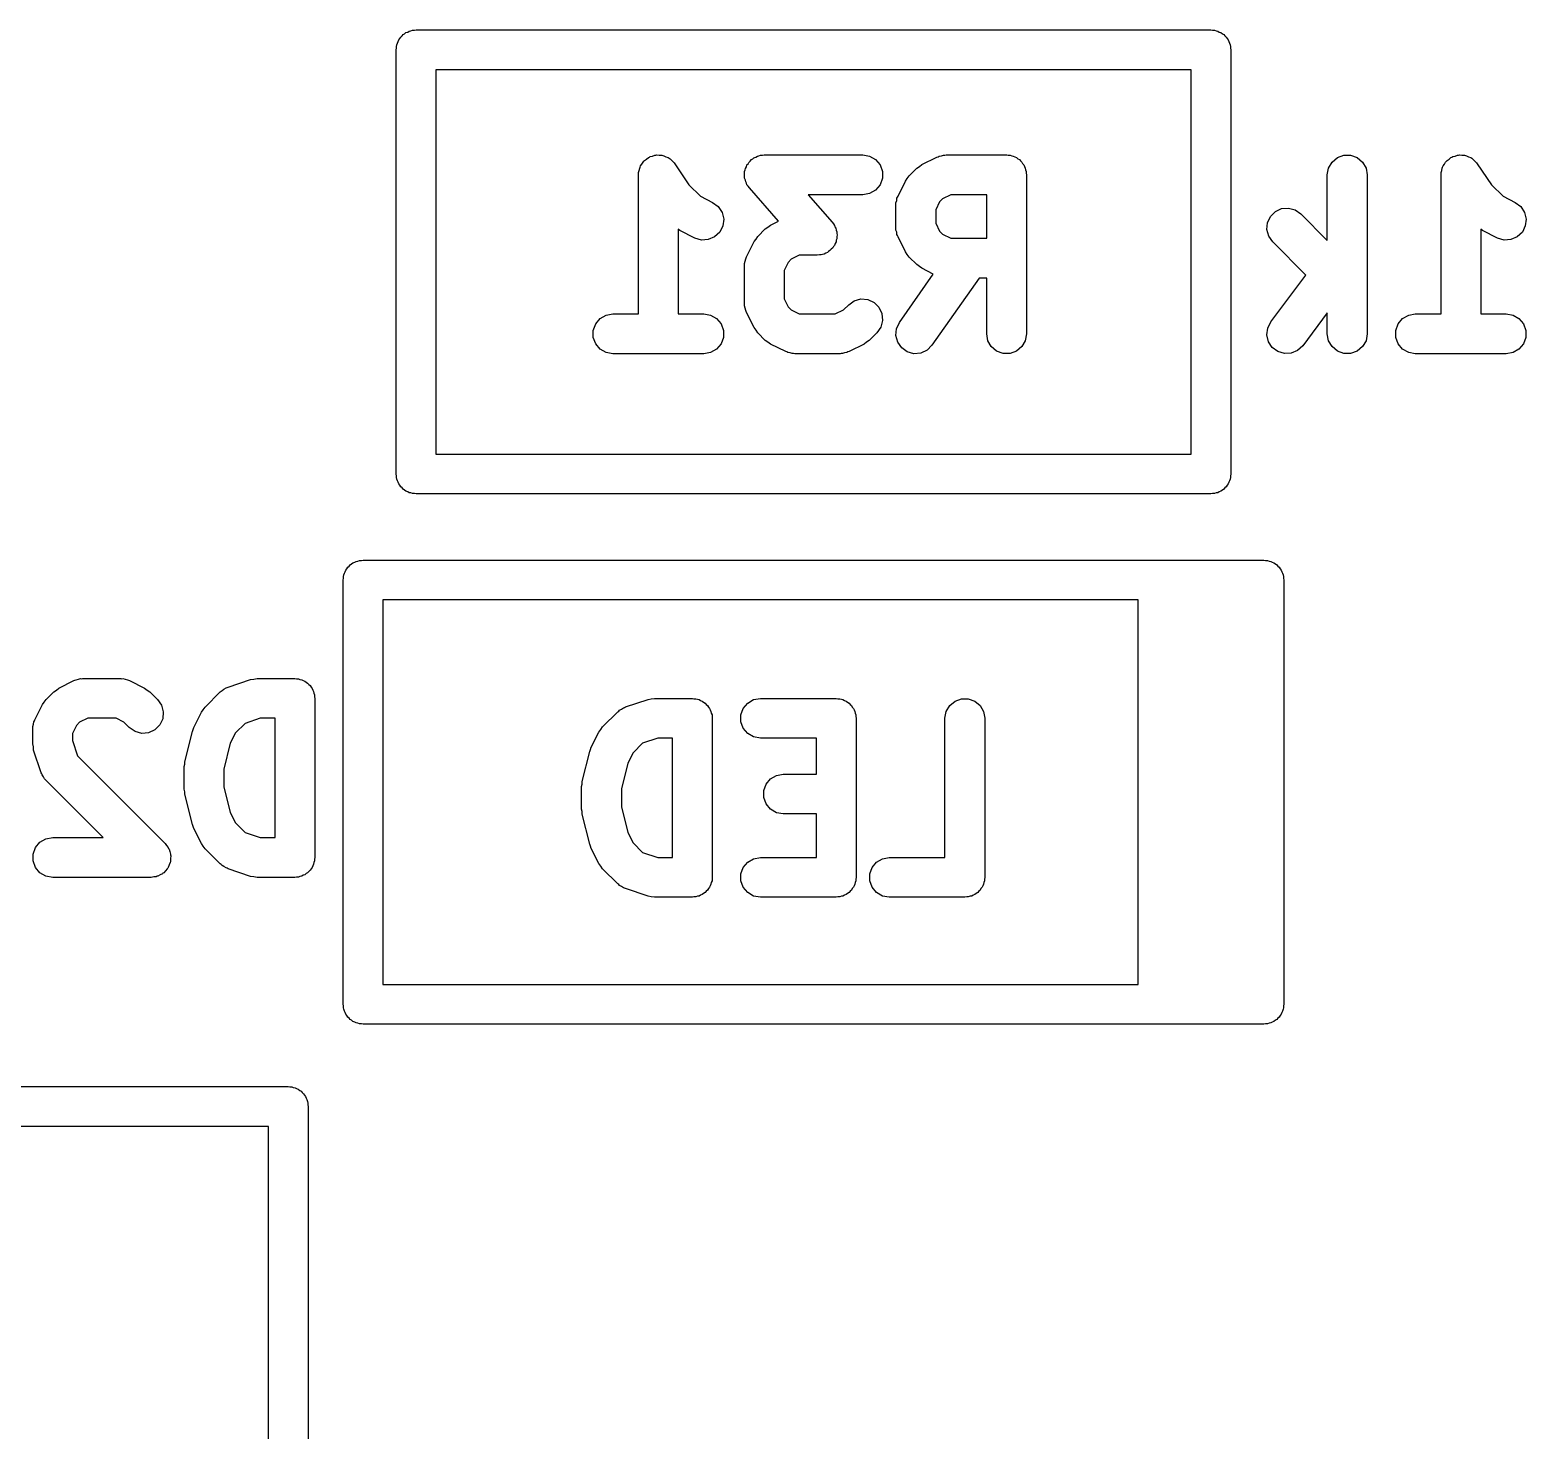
# Model space of a CAD drawing. Extents: x 100 to 214, y -112 to -50.
# Drawn here: x 109.84 to 115.49, y -76.21 to -70.92 of the extents above; entities that cross this region are included whole.
import ezdxf

# ---------------------------------------------------------------- set-up
doc = ezdxf.new("R2010")
doc.units = 0
doc.header["$MEASUREMENT"] = 0
doc.layers.add('BLACK', color=7, linetype='CONTINUOUS')

msp = doc.modelspace()

# ---------------------------------------------------------------- linework, layer by layer
at = {"layer": 'Black'}
for p, q in [((111.23, -70.9743), (111.233, -70.9687)), ((111.233, -70.9687), (111.235, -70.9625)), ((111.235, -70.9625), (111.239, -70.9575)), ((111.239, -70.9575), (111.243, -70.9518)), ((111.243, -70.9518), (111.248, -70.9476)), ((111.248, -70.9476), (111.252, -70.9425)), ((111.252, -70.9425), (111.257, -70.9393)), ((111.257, -70.9393), (111.262, -70.935)), ((111.262, -70.935), (111.269, -70.9328)), ((111.269, -70.9328), (111.274, -70.9295)), ((111.274, -70.9295), (111.281, -70.9284)), ((111.281, -70.9284), (111.287, -70.9261)), ((111.287, -70.9261), (111.294, -70.9261)), ((111.294, -70.9261), (111.3, -70.925)), ((111.3, -70.925), (114.3, -70.925)), ((114.3, -70.925), (114.306, -70.9261)), ((114.306, -70.9261), (114.313, -70.9261)), ((114.313, -70.9261), (114.319, -70.9284)), ((114.319, -70.9284), (114.326, -70.9295)), ((114.326, -70.9295), (114.331, -70.9328)), ((114.331, -70.9328), (114.337, -70.935)), ((114.337, -70.935), (114.343, -70.9393)), ((114.343, -70.9393), (114.348, -70.9425)), ((114.348, -70.9425), (114.352, -70.9476)), ((114.352, -70.9476), (114.357, -70.9518)), ((114.357, -70.9518), (114.361, -70.9575)), ((114.361, -70.9575), (114.365, -70.9625)), ((114.365, -70.9625), (114.367, -70.9687)), ((114.367, -70.9687), (114.37, -70.9743)), ((111.225, -71), (111.226, -70.9935)), ((111.225, -72.6), (111.225, -71)), ((111.226, -70.987), (111.228, -70.9808)), ((111.226, -70.9935), (111.226, -70.987)), ((111.228, -70.9808), (111.23, -70.9743)), ((114.37, -70.9743), (114.372, -70.9808)), ((114.372, -70.9808), (114.374, -70.987)), ((114.374, -70.987), (114.374, -70.9935)), ((114.374, -70.9935), (114.375, -71)), ((114.375, -71), (114.375, -72.6)), ((111.375, -71.075), (111.375, -72.525)), ((114.225, -71.075), (111.375, -71.075)), ((114.225, -72.525), (114.225, -71.075)), ((112.157, -71.4232), (112.16, -71.4205)), ((112.16, -71.4205), (112.162, -71.4172)), ((112.162, -71.4172), (112.17, -71.4122)), ((112.17, -71.4122), (112.177, -71.4065)), ((112.177, -71.4065), (112.181, -71.4051)), ((112.181, -71.4051), (112.184, -71.4027)), ((112.184, -71.4027), (112.193, -71.4006)), ((112.193, -71.4006), (112.201, -71.3976)), ((112.201, -71.3976), (112.205, -71.3976)), ((112.205, -71.3976), (112.209, -71.3966)), ((112.209, -71.3966), (112.218, -71.3976)), ((112.218, -71.3976), (112.227, -71.3976)), ((112.227, -71.3976), (112.231, -71.399)), ((112.231, -71.399), (112.235, -71.3994)), ((112.235, -71.3994), (112.243, -71.4034)), ((112.243, -71.4034), (112.252, -71.4065)), ((112.252, -71.4065), (112.255, -71.4091)), ((112.255, -71.4091), (112.259, -71.411)), ((112.259, -71.411), (112.265, -71.4175)), ((112.265, -71.4175), (112.272, -71.4232)), ((112.556, -71.4244), (112.561, -71.4196)), ((112.561, -71.4196), (112.566, -71.414)), ((112.566, -71.414), (112.571, -71.4111)), ((112.571, -71.4111), (112.575, -71.4073)), ((112.575, -71.4073), (112.582, -71.4046)), ((112.582, -71.4046), (112.589, -71.401)), ((112.589, -71.401), (112.594, -71.3999)), ((112.594, -71.3999), (112.6, -71.3979)), ((112.6, -71.3979), (112.607, -71.3977)), ((112.607, -71.3977), (112.614, -71.3964)), ((112.614, -71.3964), (112.986, -71.3964)), ((112.986, -71.3964), (113.011, -71.401)), ((113.011, -71.401), (113.034, -71.414)), ((113.034, -71.414), (113.051, -71.4339)), ((113.209, -71.4329), (113.266, -71.4043)), ((113.266, -71.4043), (113.271, -71.4031)), ((113.271, -71.4031), (113.274, -71.401)), ((113.274, -71.401), (113.283, -71.3994)), ((113.283, -71.3994), (113.291, -71.3969)), ((113.291, -71.3969), (113.296, -71.3972)), ((113.296, -71.3972), (113.3, -71.3964)), ((113.3, -71.3964), (113.529, -71.3964)), ((113.529, -71.3964), (113.535, -71.3976)), ((113.535, -71.3976), (113.542, -71.3976)), ((113.542, -71.3976), (113.548, -71.3998)), ((113.548, -71.3998), (113.554, -71.401)), ((113.554, -71.401), (113.56, -71.4042)), ((113.56, -71.4042), (113.566, -71.4065)), ((113.566, -71.4065), (113.571, -71.4107)), ((113.571, -71.4107), (113.577, -71.414)), ((113.577, -71.414), (113.581, -71.419)), ((113.581, -71.419), (113.586, -71.4232)), ((114.757, -71.4232), (114.777, -71.4065)), ((114.777, -71.4065), (114.801, -71.3976)), ((114.801, -71.3976), (114.827, -71.3976)), ((114.827, -71.3976), (114.852, -71.4065)), ((114.852, -71.4065), (114.872, -71.4232)), ((115.185, -71.4232), (115.189, -71.4205)), ((115.189, -71.4205), (115.191, -71.4172)), ((115.191, -71.4172), (115.199, -71.4122)), ((115.199, -71.4122), (115.205, -71.4065)), ((115.205, -71.4065), (115.209, -71.4051)), ((115.209, -71.4051), (115.213, -71.4027)), ((115.213, -71.4027), (115.221, -71.4006)), ((115.221, -71.4006), (115.23, -71.3976)), ((115.23, -71.3976), (115.234, -71.3976)), ((115.234, -71.3976), (115.238, -71.3966)), ((115.238, -71.3966), (115.247, -71.3976)), ((115.247, -71.3976), (115.256, -71.3976)), ((115.256, -71.3976), (115.26, -71.399)), ((115.26, -71.399), (115.264, -71.3994)), ((115.264, -71.3994), (115.272, -71.4034)), ((115.272, -71.4034), (115.28, -71.4065)), ((115.28, -71.4065), (115.284, -71.4091)), ((115.284, -71.4091), (115.287, -71.411)), ((115.287, -71.411), (115.293, -71.4175)), ((115.293, -71.4175), (115.3, -71.4232)), ((112.139, -71.4714), (112.14, -71.4673)), ((112.139, -71.9964), (112.139, -71.4714)), ((112.14, -71.4632), (112.142, -71.4546)), ((112.14, -71.4673), (112.14, -71.4632)), ((112.142, -71.4546), (112.144, -71.4458)), ((112.144, -71.4458), (112.146, -71.4422)), ((112.146, -71.4422), (112.147, -71.4382)), ((112.147, -71.4382), (112.152, -71.431)), ((112.152, -71.431), (112.157, -71.4232)), ((112.272, -71.4232), (112.274, -71.4268)), ((112.274, -71.4268), (112.277, -71.4298)), ((112.277, -71.4298), (112.33, -71.5094)), ((112.539, -71.473), (112.54, -71.4657)), ((112.54, -71.4787), (112.539, -71.473)), ((112.54, -71.4584), (112.542, -71.453)), ((112.54, -71.4657), (112.54, -71.4584)), ((112.542, -71.453), (112.543, -71.4472)), ((112.543, -71.4472), (112.547, -71.4408)), ((112.547, -71.4408), (112.549, -71.4339)), ((112.549, -71.4339), (112.553, -71.4295)), ((112.553, -71.4295), (112.556, -71.4244)), ((113.051, -71.4339), (113.06, -71.4584)), ((113.06, -71.4584), (113.06, -71.4845)), ((113.154, -71.4854), (113.161, -71.4755)), ((113.161, -71.4755), (113.19, -71.447)), ((113.19, -71.447), (113.2, -71.4401)), ((113.2, -71.4401), (113.209, -71.4329)), ((113.586, -71.4232), (113.589, -71.4289)), ((113.589, -71.4289), (113.594, -71.4339)), ((113.594, -71.4339), (113.596, -71.4401)), ((113.596, -71.4401), (113.599, -71.4458)), ((113.599, -71.4458), (113.6, -71.4522)), ((113.6, -71.4522), (113.602, -71.4584)), ((113.602, -71.4584), (113.602, -71.465)), ((113.602, -71.465), (113.604, -71.4714)), ((113.604, -71.4714), (113.604, -72.0714)), ((114.739, -71.4714), (114.744, -71.4458)), ((114.739, -71.7189), (114.739, -71.4714)), ((114.744, -71.4458), (114.757, -71.4232)), ((114.872, -71.4232), (114.885, -71.4458)), ((114.885, -71.4458), (114.889, -71.4714)), ((114.889, -71.4714), (114.889, -72.0714)), ((115.168, -71.4632), (115.171, -71.4546)), ((115.169, -71.4673), (115.168, -71.4632)), ((115.168, -71.4714), (115.169, -71.4673)), ((115.168, -71.9964), (115.168, -71.4714)), ((115.171, -71.4546), (115.172, -71.4458)), ((115.172, -71.4458), (115.174, -71.4422)), ((115.174, -71.4422), (115.176, -71.4382)), ((115.176, -71.4382), (115.181, -71.431)), ((115.181, -71.431), (115.185, -71.4232)), ((115.3, -71.4232), (115.302, -71.4268)), ((115.302, -71.4268), (115.305, -71.4298)), ((115.305, -71.4298), (115.358, -71.5094)), ((112.33, -71.5094), (112.373, -71.5526)), ((112.54, -71.4845), (112.54, -71.4787)), ((112.543, -71.4913), (112.54, -71.4845)), ((112.544, -71.4985), (112.543, -71.4913)), ((112.547, -71.5035), (112.544, -71.4985)), ((112.549, -71.5089), (112.547, -71.5035)), ((112.554, -71.5145), (112.549, -71.5089)), ((112.558, -71.5208), (112.554, -71.5145)), ((112.668, -71.6465), (112.558, -71.5208)), ((113.034, -71.5289), (113.011, -71.5419)), ((113.051, -71.5089), (113.034, -71.5289)), ((113.06, -71.4845), (113.051, -71.5089)), ((113.119, -71.5522), (113.147, -71.495)), ((113.147, -71.495), (113.154, -71.4854)), ((115.358, -71.5094), (115.402, -71.5526)), ((112.373, -71.5526), (112.419, -71.5758)), ((112.419, -71.5758), (112.44, -71.5913)), ((112.986, -71.5464), (112.78, -71.5464)), ((112.78, -71.5464), (112.871, -71.6506)), ((113.011, -71.5419), (112.986, -71.5464)), ((113.111, -71.5771), (113.114, -71.5687)), ((113.111, -71.5815), (113.111, -71.5771)), ((113.111, -71.5857), (113.111, -71.5815)), ((113.111, -71.6714), (113.111, -71.5857)), ((113.114, -71.5687), (113.115, -71.5601)), ((113.115, -71.5601), (113.117, -71.5563)), ((113.117, -71.5563), (113.119, -71.5522)), ((113.276, -71.573), (113.261, -71.6034)), ((113.287, -71.5616), (113.276, -71.573)), ((113.318, -71.5464), (113.287, -71.5616)), ((113.454, -71.5464), (113.318, -71.5464)), ((113.454, -71.7107), (113.454, -71.5464)), ((115.402, -71.5526), (115.448, -71.5758)), ((115.448, -71.5758), (115.469, -71.5913)), ((112.44, -71.5913), (112.455, -71.613)), ((112.455, -71.613), (112.461, -71.6384)), ((112.461, -71.6384), (112.458, -71.6642)), ((112.638, -71.6615), (112.668, -71.6465)), ((113.261, -71.6034), (113.261, -71.6537)), ((114.513, -71.652), (114.524, -71.6284)), ((114.524, -71.6284), (114.543, -71.61)), ((114.543, -71.61), (114.566, -71.599)), ((114.566, -71.599), (114.592, -71.5967)), ((114.592, -71.5967), (114.617, -71.6035)), ((114.617, -71.6035), (114.639, -71.6184)), ((114.639, -71.6184), (114.739, -71.7189)), ((115.469, -71.5913), (115.483, -71.613)), ((115.483, -71.613), (115.489, -71.6384)), ((115.489, -71.6384), (115.486, -71.6642)), ((112.295, -71.6814), (112.289, -71.6771)), ((112.289, -71.6771), (112.289, -71.9964)), ((112.352, -71.7099), (112.295, -71.6814)), ((112.446, -71.6875), (112.427, -71.7054)), ((112.458, -71.6642), (112.446, -71.6875)), ((112.583, -71.714), (112.59, -71.7041)), ((112.59, -71.7041), (112.618, -71.6755)), ((112.618, -71.6755), (112.628, -71.6687)), ((112.628, -71.6687), (112.638, -71.6615)), ((112.871, -71.6506), (112.875, -71.6569)), ((112.875, -71.6569), (112.879, -71.6625)), ((112.879, -71.6625), (112.881, -71.6679)), ((112.881, -71.6679), (112.884, -71.6729)), ((112.884, -71.6729), (112.886, -71.6801)), ((112.886, -71.6801), (112.888, -71.687)), ((112.888, -71.687), (112.888, -71.6928)), ((112.888, -71.6928), (112.889, -71.6984)), ((112.889, -71.6984), (112.888, -71.7057)), ((113.111, -71.6757), (113.111, -71.6714)), ((113.111, -71.68), (113.111, -71.6757)), ((113.114, -71.6884), (113.111, -71.68)), ((113.115, -71.6971), (113.114, -71.6884)), ((113.117, -71.7008), (113.115, -71.6971)), ((113.119, -71.705), (113.117, -71.7008)), ((113.261, -71.6537), (113.276, -71.6841)), ((113.276, -71.6841), (113.287, -71.6955)), ((113.287, -71.6955), (113.318, -71.7107)), ((114.511, -71.678), (114.513, -71.652)), ((114.518, -71.7031), (114.511, -71.678)), ((114.533, -71.7245), (114.518, -71.7031)), ((115.324, -71.6814), (115.318, -71.6771)), ((115.318, -71.6771), (115.318, -71.9964)), ((115.381, -71.7099), (115.324, -71.6814)), ((115.475, -71.6875), (115.456, -71.7054)), ((115.486, -71.6642), (115.475, -71.6875)), ((112.377, -71.7174), (112.352, -71.7099)), ((112.403, -71.7158), (112.377, -71.7174)), ((112.427, -71.7054), (112.403, -71.7158)), ((112.547, -71.7807), (112.576, -71.7236)), ((112.576, -71.7236), (112.583, -71.714)), ((112.857, -71.7603), (112.853, -71.7642)), ((112.862, -71.7575), (112.857, -71.7603)), ((112.867, -71.7518), (112.862, -71.7575)), ((112.873, -71.747), (112.867, -71.7518)), ((112.876, -71.7419), (112.873, -71.747)), ((112.879, -71.7375), (112.876, -71.7419)), ((112.882, -71.7306), (112.879, -71.7375)), ((112.885, -71.7242), (112.882, -71.7306)), ((112.886, -71.7185), (112.885, -71.7242)), ((112.888, -71.713), (112.886, -71.7185)), ((112.888, -71.7057), (112.888, -71.713)), ((113.147, -71.7621), (113.119, -71.705)), ((113.318, -71.7107), (113.454, -71.7107)), ((114.658, -71.8499), (114.533, -71.7245)), ((115.406, -71.7174), (115.381, -71.7099)), ((115.432, -71.7158), (115.406, -71.7174)), ((115.456, -71.7054), (115.432, -71.7158)), ((112.539, -71.8143), (112.54, -71.81)), ((112.539, -71.9571), (112.539, -71.8143)), ((112.54, -71.8057), (112.542, -71.7973)), ((112.54, -71.81), (112.54, -71.8057)), ((112.542, -71.7973), (112.544, -71.7886)), ((112.544, -71.7886), (112.546, -71.7849)), ((112.546, -71.7849), (112.547, -71.7807)), ((112.704, -71.8016), (112.689, -71.832)), ((112.716, -71.7902), (112.704, -71.8016)), ((112.746, -71.775), (112.716, -71.7902)), ((112.814, -71.775), (112.746, -71.775)), ((112.822, -71.7737), (112.814, -71.775)), ((112.829, -71.7736), (112.822, -71.7737)), ((112.834, -71.7715), (112.829, -71.7736)), ((112.84, -71.7705), (112.834, -71.7715)), ((112.846, -71.7668), (112.84, -71.7705)), ((112.853, -71.7642), (112.846, -71.7668)), ((113.154, -71.7718), (113.147, -71.7621)), ((113.161, -71.7816), (113.154, -71.7718)), ((113.19, -71.8102), (113.161, -71.7816)), ((113.2, -71.8171), (113.19, -71.8102)), ((113.209, -71.8242), (113.2, -71.8171)), ((112.689, -71.832), (112.689, -71.9394)), ((113.124, -72.0284), (113.252, -71.8457)), ((113.252, -71.8457), (113.209, -71.8242)), ((113.425, -71.8607), (113.247, -72.1144)), ((113.454, -71.8607), (113.425, -71.8607)), ((113.454, -72.0714), (113.454, -71.8607)), ((114.526, -72.0264), (114.658, -71.8499)), ((112.54, -71.9614), (112.539, -71.9571)), ((112.54, -71.9657), (112.54, -71.9614)), ((112.542, -71.9741), (112.54, -71.9657)), ((112.544, -71.9828), (112.542, -71.9741)), ((112.546, -71.9865), (112.544, -71.9828)), ((112.547, -71.9907), (112.546, -71.9865)), ((112.689, -71.9394), (112.704, -71.9699)), ((112.704, -71.9699), (112.716, -71.9812)), ((112.716, -71.9812), (112.746, -71.9964)), ((112.882, -71.9964), (112.913, -71.9812)), ((112.913, -71.9812), (112.933, -71.9613)), ((112.933, -71.9613), (112.954, -71.9463)), ((112.954, -71.9463), (112.979, -71.9396)), ((112.979, -71.9396), (113.005, -71.9418)), ((113.005, -71.9418), (113.029, -71.9528)), ((113.029, -71.9528), (113.047, -71.9713)), ((113.047, -71.9713), (113.058, -71.9949)), ((111.969, -72.0584), (111.978, -72.0339)), ((111.978, -72.0339), (111.995, -72.014)), ((111.995, -72.014), (112.017, -72.001)), ((112.017, -72.001), (112.043, -71.9964)), ((112.043, -71.9964), (112.139, -71.9964)), ((112.289, -71.9964), (112.386, -71.9964)), ((112.386, -71.9964), (112.411, -72.001)), ((112.411, -72.001), (112.434, -72.014)), ((112.434, -72.014), (112.451, -72.0339)), ((112.451, -72.0339), (112.46, -72.0584)), ((112.576, -72.0478), (112.547, -71.9907)), ((112.746, -71.9964), (112.882, -71.9964)), ((113.06, -72.0208), (113.054, -72.046)), ((113.058, -71.9949), (113.06, -72.0208)), ((113.113, -72.052), (113.124, -72.0284)), ((114.514, -72.0497), (114.526, -72.0264)), ((114.739, -71.9917), (114.646, -72.1164)), ((114.739, -72.0714), (114.739, -71.9917)), ((114.998, -72.0584), (115.006, -72.0339)), ((115.006, -72.0339), (115.023, -72.014)), ((115.023, -72.014), (115.046, -72.001)), ((115.046, -72.001), (115.071, -71.9964)), ((115.071, -71.9964), (115.168, -71.9964)), ((115.318, -71.9964), (115.414, -71.9964)), ((115.414, -71.9964), (115.44, -72.001)), ((115.44, -72.001), (115.462, -72.014)), ((115.462, -72.014), (115.479, -72.0339)), ((115.479, -72.0339), (115.488, -72.0584)), ((111.969, -72.0845), (111.969, -72.0584)), ((111.978, -72.1089), (111.969, -72.0845)), ((112.46, -72.0845), (112.451, -72.1089)), ((112.46, -72.0584), (112.46, -72.0845)), ((112.583, -72.0575), (112.576, -72.0478)), ((112.59, -72.0673), (112.583, -72.0575)), ((112.618, -72.0959), (112.59, -72.0673)), ((112.628, -72.1028), (112.618, -72.0959)), ((113.01, -72.0959), (113, -72.1028)), ((113.039, -72.0673), (113.01, -72.0959)), ((113.054, -72.046), (113.039, -72.0673)), ((113.111, -72.078), (113.113, -72.052)), ((113.118, -72.1031), (113.111, -72.078)), ((113.458, -72.0971), (113.454, -72.0714)), ((113.471, -72.1196), (113.458, -72.0971)), ((113.599, -72.0971), (113.586, -72.1196)), ((113.604, -72.0714), (113.599, -72.0971)), ((114.511, -72.0755), (114.514, -72.0497)), ((114.517, -72.1009), (114.511, -72.0755)), ((114.744, -72.0971), (114.739, -72.0714)), ((114.757, -72.1196), (114.744, -72.0971)), ((114.885, -72.0971), (114.872, -72.1196)), ((114.889, -72.0714), (114.885, -72.0971)), ((114.998, -72.0845), (114.998, -72.0584)), ((115.006, -72.1089), (114.998, -72.0845)), ((115.488, -72.0845), (115.479, -72.1089)), ((115.488, -72.0584), (115.488, -72.0845)), ((111.995, -72.1289), (111.978, -72.1089)), ((112.017, -72.1419), (111.995, -72.1289)), ((112.043, -72.1464), (112.017, -72.1419)), ((112.386, -72.1464), (112.043, -72.1464)), ((112.411, -72.1419), (112.386, -72.1464)), ((112.434, -72.1289), (112.411, -72.1419)), ((112.451, -72.1089), (112.434, -72.1289)), ((112.638, -72.1099), (112.628, -72.1028)), ((112.695, -72.1385), (112.638, -72.1099)), ((112.699, -72.1397), (112.695, -72.1385)), ((112.703, -72.1419), (112.699, -72.1397)), ((112.712, -72.1434), (112.703, -72.1419)), ((112.72, -72.1459), (112.712, -72.1434)), ((112.724, -72.1457), (112.72, -72.1459)), ((112.729, -72.1464), (112.724, -72.1457)), ((112.9, -72.1464), (112.729, -72.1464)), ((112.904, -72.1457), (112.9, -72.1464)), ((112.909, -72.1459), (112.904, -72.1457)), ((112.917, -72.1434), (112.909, -72.1459)), ((112.926, -72.1419), (112.917, -72.1434)), ((112.929, -72.1397), (112.926, -72.1419)), ((112.934, -72.1385), (112.929, -72.1397)), ((112.991, -72.1099), (112.934, -72.1385)), ((113, -72.1028), (112.991, -72.1099)), ((113.133, -72.1245), (113.118, -72.1031)), ((113.154, -72.1394), (113.133, -72.1245)), ((113.179, -72.1461), (113.154, -72.1394)), ((113.205, -72.1439), (113.179, -72.1461)), ((113.229, -72.1329), (113.205, -72.1439)), ((113.247, -72.1144), (113.229, -72.1329)), ((113.491, -72.1364), (113.471, -72.1196)), ((113.516, -72.1453), (113.491, -72.1364)), ((113.542, -72.1453), (113.516, -72.1453)), ((113.566, -72.1364), (113.542, -72.1453)), ((113.586, -72.1196), (113.566, -72.1364)), ((114.531, -72.1227), (114.517, -72.1009)), ((114.552, -72.1383), (114.531, -72.1227)), ((114.577, -72.1459), (114.552, -72.1383)), ((114.603, -72.1445), (114.577, -72.1459)), ((114.627, -72.1342), (114.603, -72.1445)), ((114.646, -72.1164), (114.627, -72.1342)), ((114.777, -72.1364), (114.757, -72.1196)), ((114.801, -72.1453), (114.777, -72.1364)), ((114.827, -72.1453), (114.801, -72.1453)), ((114.852, -72.1364), (114.827, -72.1453)), ((114.872, -72.1196), (114.852, -72.1364)), ((115.023, -72.1289), (115.006, -72.1089)), ((115.046, -72.1419), (115.023, -72.1289)), ((115.071, -72.1464), (115.046, -72.1419)), ((115.414, -72.1464), (115.071, -72.1464)), ((115.44, -72.1419), (115.414, -72.1464)), ((115.462, -72.1289), (115.44, -72.1419)), ((115.479, -72.1089), (115.462, -72.1289)), ((111.375, -72.525), (114.225, -72.525)), ((111.226, -72.6065), (111.225, -72.6)), ((111.226, -72.613), (111.226, -72.6065)), ((114.375, -72.6), (114.374, -72.6065)), ((114.374, -72.6065), (114.374, -72.613)), ((111.228, -72.6192), (111.226, -72.613)), ((111.23, -72.6257), (111.228, -72.6192)), ((111.233, -72.6313), (111.23, -72.6257)), ((111.235, -72.6375), (111.233, -72.6313)), ((111.239, -72.6425), (111.235, -72.6375)), ((111.243, -72.6482), (111.239, -72.6425)), ((111.248, -72.6524), (111.243, -72.6482)), ((111.252, -72.6575), (111.248, -72.6524)), ((111.257, -72.6607), (111.252, -72.6575)), ((111.262, -72.665), (111.257, -72.6607)), ((114.343, -72.6607), (114.337, -72.665)), ((114.348, -72.6575), (114.343, -72.6607)), ((114.352, -72.6524), (114.348, -72.6575)), ((114.357, -72.6482), (114.352, -72.6524)), ((114.361, -72.6425), (114.357, -72.6482)), ((114.365, -72.6375), (114.361, -72.6425)), ((114.367, -72.6313), (114.365, -72.6375)), ((114.37, -72.6257), (114.367, -72.6313)), ((114.372, -72.6192), (114.37, -72.6257)), ((114.374, -72.613), (114.372, -72.6192)), ((111.269, -72.6672), (111.262, -72.665)), ((111.274, -72.6705), (111.269, -72.6672)), ((111.281, -72.6716), (111.274, -72.6705)), ((111.287, -72.6739), (111.281, -72.6716)), ((111.294, -72.6739), (111.287, -72.6739)), ((111.3, -72.675), (111.294, -72.6739)), ((114.3, -72.675), (111.3, -72.675)), ((114.306, -72.6739), (114.3, -72.675)), ((114.313, -72.6739), (114.306, -72.6739)), ((114.319, -72.6716), (114.313, -72.6739)), ((114.326, -72.6705), (114.319, -72.6716)), ((114.331, -72.6672), (114.326, -72.6705)), ((114.337, -72.665), (114.331, -72.6672)), ((111.048, -72.9476), (111.052, -72.9425)), ((111.052, -72.9425), (111.057, -72.9393)), ((111.057, -72.9393), (111.062, -72.935)), ((111.062, -72.935), (111.069, -72.9328)), ((111.069, -72.9328), (111.074, -72.9295)), ((111.074, -72.9295), (111.081, -72.9284)), ((111.081, -72.9284), (111.087, -72.9261)), ((111.087, -72.9261), (111.094, -72.9261)), ((111.094, -72.9261), (111.1, -72.925)), ((111.1, -72.925), (114.5, -72.925)), ((114.5, -72.925), (114.506, -72.9261)), ((114.506, -72.9261), (114.513, -72.9261)), ((114.513, -72.9261), (114.519, -72.9284)), ((114.519, -72.9284), (114.526, -72.9295)), ((114.526, -72.9295), (114.531, -72.9328)), ((114.531, -72.9328), (114.537, -72.935)), ((114.537, -72.935), (114.543, -72.9393)), ((114.543, -72.9393), (114.548, -72.9425)), ((114.548, -72.9425), (114.552, -72.9476)), ((111.025, -73), (111.026, -72.9935)), ((111.025, -74.6), (111.025, -73)), ((111.026, -72.987), (111.028, -72.9808)), ((111.026, -72.9935), (111.026, -72.987)), ((111.028, -72.9808), (111.03, -72.9743)), ((111.03, -72.9743), (111.033, -72.9687)), ((111.033, -72.9687), (111.035, -72.9625)), ((111.035, -72.9625), (111.039, -72.9575)), ((111.039, -72.9575), (111.043, -72.9518)), ((111.043, -72.9518), (111.048, -72.9476)), ((114.552, -72.9476), (114.557, -72.9518)), ((114.557, -72.9518), (114.561, -72.9575)), ((114.561, -72.9575), (114.565, -72.9625)), ((114.565, -72.9625), (114.567, -72.9687)), ((114.567, -72.9687), (114.57, -72.9743)), ((114.57, -72.9743), (114.572, -72.9808)), ((114.572, -72.9808), (114.574, -72.987)), ((114.574, -72.987), (114.574, -72.9935)), ((114.574, -72.9935), (114.575, -73)), ((114.575, -73), (114.575, -74.6)), ((114.025, -73.075), (111.175, -73.075)), ((111.175, -73.075), (111.175, -74.525)), ((114.025, -74.525), (114.025, -73.075)), ((109.952, -73.4079), (110.009, -73.3793)), ((110.009, -73.3793), (110.013, -73.3781)), ((110.013, -73.3781), (110.017, -73.376)), ((110.017, -73.376), (110.026, -73.3744)), ((110.026, -73.3744), (110.034, -73.3719)), ((110.034, -73.3719), (110.039, -73.3722)), ((110.039, -73.3722), (110.043, -73.3714)), ((110.043, -73.3714), (110.186, -73.3714)), ((110.186, -73.3714), (110.19, -73.3722)), ((110.19, -73.3722), (110.194, -73.3719)), ((110.194, -73.3719), (110.203, -73.3744)), ((110.203, -73.3744), (110.211, -73.376)), ((110.211, -73.376), (110.215, -73.3781)), ((110.215, -73.3781), (110.219, -73.3793)), ((110.219, -73.3793), (110.276, -73.4079)), ((110.591, -73.4038), (110.676, -73.3753)), ((110.676, -73.3753), (110.688, -73.3735)), ((110.688, -73.3735), (110.7, -73.3714)), ((110.7, -73.3714), (110.843, -73.3714)), ((110.843, -73.3714), (110.849, -73.3726)), ((110.849, -73.3726), (110.856, -73.3726)), ((110.856, -73.3726), (110.862, -73.3748)), ((110.862, -73.3748), (110.869, -73.376)), ((110.869, -73.376), (110.874, -73.3792)), ((110.874, -73.3792), (110.88, -73.3815)), ((110.88, -73.3815), (110.885, -73.3857)), ((110.885, -73.3857), (110.891, -73.389)), ((110.891, -73.389), (110.895, -73.394)), ((110.895, -73.394), (110.9, -73.3982)), ((109.897, -73.4604), (109.904, -73.4505)), ((109.904, -73.4505), (109.933, -73.422)), ((109.933, -73.422), (109.943, -73.4151)), ((109.943, -73.4151), (109.952, -73.4079)), ((110.276, -73.4079), (110.286, -73.4151)), ((110.286, -73.4151), (110.296, -73.422)), ((110.296, -73.422), (110.324, -73.4505)), ((110.324, -73.4505), (110.339, -73.4719)), ((110.504, -73.4791), (110.561, -73.422)), ((110.561, -73.422), (110.565, -73.4195)), ((110.565, -73.4195), (110.568, -73.4163)), ((110.568, -73.4163), (110.575, -73.4121)), ((110.575, -73.4121), (110.583, -73.407)), ((110.583, -73.407), (110.587, -73.4059)), ((110.587, -73.4059), (110.591, -73.4038)), ((110.9, -73.3982), (110.904, -73.4039)), ((110.904, -73.4039), (110.908, -73.4089)), ((110.908, -73.4089), (110.91, -73.4151)), ((110.91, -73.4151), (110.913, -73.4208)), ((110.913, -73.4208), (110.914, -73.4272)), ((110.914, -73.4272), (110.917, -73.4334)), ((110.917, -73.4334), (110.917, -73.44)), ((110.917, -73.44), (110.918, -73.4464)), ((110.918, -73.4464), (110.918, -74.0464)), ((112.091, -73.4788), (112.176, -73.4503)), ((112.176, -73.4503), (112.188, -73.4485)), ((112.188, -73.4485), (112.2, -73.4464)), ((112.2, -73.4464), (112.343, -73.4464)), ((112.343, -73.4464), (112.349, -73.4476)), ((112.349, -73.4476), (112.356, -73.4476)), ((112.356, -73.4476), (112.362, -73.4498)), ((112.362, -73.4498), (112.369, -73.451)), ((112.369, -73.451), (112.374, -73.4542)), ((112.374, -73.4542), (112.38, -73.4565)), ((112.552, -73.464), (112.574, -73.451)), ((112.574, -73.451), (112.6, -73.4464)), ((112.6, -73.4464), (112.886, -73.4464)), ((112.886, -73.4464), (112.892, -73.4476)), ((112.892, -73.4476), (112.899, -73.4476)), ((112.899, -73.4476), (112.905, -73.4498)), ((112.905, -73.4498), (112.911, -73.451)), ((112.911, -73.451), (112.917, -73.4542)), ((112.917, -73.4542), (112.923, -73.4565)), ((113.334, -73.4565), (113.358, -73.4476)), ((113.358, -73.4476), (113.384, -73.4476)), ((113.384, -73.4476), (113.409, -73.4565)), ((109.861, -73.5272), (109.89, -73.47)), ((109.89, -73.47), (109.897, -73.4604)), ((110.339, -73.4719), (110.346, -73.497)), ((110.346, -73.497), (110.344, -73.523)), ((110.461, -73.5557), (110.49, -73.4986)), ((110.49, -73.4986), (110.497, -73.489)), ((110.497, -73.489), (110.504, -73.4791)), ((112.004, -73.5541), (112.061, -73.497)), ((112.061, -73.497), (112.065, -73.4945)), ((112.065, -73.4945), (112.068, -73.4913)), ((112.068, -73.4913), (112.075, -73.4871)), ((112.075, -73.4871), (112.083, -73.482)), ((112.083, -73.482), (112.087, -73.4809)), ((112.087, -73.4809), (112.091, -73.4788)), ((112.38, -73.4565), (112.385, -73.4607)), ((112.385, -73.4607), (112.391, -73.464)), ((112.391, -73.464), (112.395, -73.469)), ((112.395, -73.469), (112.4, -73.4732)), ((112.4, -73.4732), (112.404, -73.4789)), ((112.404, -73.4789), (112.408, -73.4839)), ((112.408, -73.4839), (112.41, -73.4901)), ((112.41, -73.4901), (112.413, -73.4958)), ((112.413, -73.4958), (112.414, -73.5022)), ((112.414, -73.5022), (112.417, -73.5084)), ((112.417, -73.5084), (112.417, -73.515)), ((112.526, -73.5084), (112.535, -73.4839)), ((112.526, -73.5345), (112.526, -73.5084)), ((112.535, -73.4839), (112.552, -73.464)), ((112.923, -73.4565), (112.928, -73.4607)), ((112.928, -73.4607), (112.934, -73.464)), ((112.934, -73.464), (112.938, -73.469)), ((112.938, -73.469), (112.943, -73.4732)), ((112.943, -73.4732), (112.946, -73.4789)), ((112.946, -73.4789), (112.951, -73.4839)), ((112.951, -73.4839), (112.953, -73.4901)), ((112.953, -73.4901), (112.956, -73.4958)), ((112.956, -73.4958), (112.957, -73.5022)), ((112.957, -73.5022), (112.96, -73.5084)), ((112.96, -73.5084), (112.96, -73.515)), ((113.296, -73.5214), (113.301, -73.4958)), ((113.301, -73.4958), (113.314, -73.4732)), ((113.314, -73.4732), (113.334, -73.4565)), ((113.409, -73.4565), (113.429, -73.4732)), ((113.429, -73.4732), (113.442, -73.4958)), ((113.442, -73.4958), (113.446, -73.5214)), ((109.854, -73.5521), (109.857, -73.5437)), ((109.854, -73.5565), (109.854, -73.5521)), ((109.854, -73.5607), (109.854, -73.5565)), ((109.854, -73.6179), (109.854, -73.5607)), ((109.857, -73.5437), (109.858, -73.5351)), ((109.858, -73.5351), (109.86, -73.5313)), ((109.86, -73.5313), (109.861, -73.5272)), ((110.019, -73.548), (110.004, -73.5784)), ((110.03, -73.5366), (110.019, -73.548)), ((110.061, -73.5214), (110.03, -73.5366)), ((110.168, -73.5214), (110.061, -73.5214)), ((110.198, -73.5366), (110.168, -73.5214)), ((110.218, -73.5566), (110.198, -73.5366)), ((110.24, -73.5715), (110.218, -73.5566)), ((110.314, -73.565), (110.291, -73.576)), ((110.333, -73.5466), (110.314, -73.565)), ((110.344, -73.523), (110.333, -73.5466)), ((110.456, -73.5711), (110.459, -73.5636)), ((110.459, -73.5636), (110.461, -73.5557)), ((110.655, -73.5406), (110.619, -73.5766)), ((110.712, -73.5214), (110.655, -73.5406)), ((110.768, -73.5214), (110.712, -73.5214)), ((110.768, -73.9714), (110.768, -73.5214)), ((111.99, -73.5736), (111.997, -73.5639)), ((111.997, -73.5639), (112.004, -73.5541)), ((112.417, -73.515), (112.418, -73.5214)), ((112.418, -73.5214), (112.418, -74.1214)), ((112.535, -73.5589), (112.526, -73.5345)), ((112.552, -73.5789), (112.535, -73.5589)), ((112.96, -73.515), (112.961, -73.5214)), ((112.961, -73.5214), (112.961, -74.1214)), ((113.296, -74.0464), (113.296, -73.5214)), ((113.446, -73.5214), (113.446, -74.1214)), ((109.856, -73.6297), (109.854, -73.6179)), ((110.004, -73.5784), (110.004, -73.6057)), ((110.004, -73.6057), (110.023, -73.6631)), ((110.265, -73.5783), (110.24, -73.5715)), ((110.291, -73.576), (110.265, -73.5783)), ((110.427, -73.6854), (110.456, -73.5711)), ((110.599, -73.6155), (110.575, -73.7128)), ((110.619, -73.5766), (110.599, -73.6155)), ((111.961, -73.6307), (111.99, -73.5736)), ((112.155, -73.6156), (112.119, -73.6516)), ((112.212, -73.5964), (112.155, -73.6156)), ((112.268, -73.5964), (112.212, -73.5964)), ((112.268, -74.0464), (112.268, -73.5964)), ((112.574, -73.5919), (112.552, -73.5789)), ((112.6, -73.5964), (112.574, -73.5919)), ((112.811, -73.5964), (112.6, -73.5964)), ((112.811, -73.7321), (112.811, -73.5964)), ((109.857, -73.6416), (109.856, -73.6297)), ((109.886, -73.7273), (109.857, -73.6416)), ((110.023, -73.6631), (110.353, -73.9934)), ((111.927, -73.7604), (111.956, -73.6461)), ((111.956, -73.6461), (111.959, -73.6386)), ((111.959, -73.6386), (111.961, -73.6307)), ((112.119, -73.6516), (112.099, -73.6905)), ((109.888, -73.7311), (109.886, -73.7273)), ((109.889, -73.7353), (109.888, -73.7311)), ((109.894, -73.7425), (109.889, -73.7353)), ((110.425, -73.7036), (110.427, -73.6945)), ((110.425, -73.7893), (110.425, -73.7036)), ((110.427, -73.6945), (110.427, -73.6854)), ((110.575, -73.7128), (110.575, -73.7801)), ((112.099, -73.6905), (112.075, -73.7878)), ((112.638, -73.7497), (112.66, -73.7367)), ((112.66, -73.7367), (112.686, -73.7321)), ((112.686, -73.7321), (112.811, -73.7321)), ((109.898, -73.7502), (109.894, -73.7425)), ((109.902, -73.7531), (109.898, -73.7502)), ((109.904, -73.7566), (109.902, -73.7531)), ((110.119, -73.9714), (109.904, -73.7566)), ((110.427, -73.7983), (110.425, -73.7893)), ((110.575, -73.7801), (110.599, -73.8774)), ((111.925, -73.7786), (111.927, -73.7695)), ((111.925, -73.8643), (111.925, -73.7786)), ((111.927, -73.7695), (111.927, -73.7604)), ((112.075, -73.7878), (112.075, -73.8551)), ((112.612, -73.7941), (112.621, -73.7696)), ((112.621, -73.7696), (112.638, -73.7497)), ((110.427, -73.8075), (110.427, -73.7983)), ((110.456, -73.9218), (110.427, -73.8075)), ((112.612, -73.8202), (112.612, -73.7941)), ((112.621, -73.8446), (112.612, -73.8202)), ((112.638, -73.8646), (112.621, -73.8446)), ((110.599, -73.8774), (110.619, -73.9163)), ((111.927, -73.8733), (111.925, -73.8643)), ((111.927, -73.8825), (111.927, -73.8733)), ((111.956, -73.9968), (111.927, -73.8825)), ((112.075, -73.8551), (112.099, -73.9524)), ((112.66, -73.8776), (112.638, -73.8646)), ((112.686, -73.8821), (112.66, -73.8776)), ((112.811, -73.8821), (112.686, -73.8821)), ((112.811, -74.0464), (112.811, -73.8821)), ((110.459, -73.9293), (110.456, -73.9218)), ((110.461, -73.9371), (110.459, -73.9293)), ((110.49, -73.9943), (110.461, -73.9371)), ((110.619, -73.9163), (110.655, -73.9523)), ((110.655, -73.9523), (110.712, -73.9714)), ((112.099, -73.9524), (112.119, -73.9913)), ((109.855, -74.0334), (109.864, -74.0089)), ((109.864, -74.0089), (109.88, -73.989)), ((109.88, -73.989), (109.903, -73.976)), ((109.903, -73.976), (109.929, -73.9714)), ((109.929, -73.9714), (110.119, -73.9714)), ((110.353, -73.9934), (110.359, -74.0014)), ((110.359, -74.0014), (110.365, -74.0089)), ((110.365, -74.0089), (110.366, -74.012)), ((110.366, -74.012), (110.368, -74.0147)), ((110.368, -74.0147), (110.371, -74.0242)), ((110.497, -74.0039), (110.49, -73.9943)), ((110.504, -74.0137), (110.497, -74.0039)), ((110.561, -74.0709), (110.504, -74.0137)), ((110.712, -73.9714), (110.768, -73.9714)), ((111.959, -74.0043), (111.956, -73.9968)), ((111.961, -74.0121), (111.959, -74.0043)), ((111.99, -74.0693), (111.961, -74.0121)), ((112.119, -73.9913), (112.155, -74.0273)), ((109.855, -74.0595), (109.855, -74.0334)), ((109.864, -74.0839), (109.855, -74.0595)), ((110.368, -74.0747), (110.365, -74.0839)), ((110.372, -74.0658), (110.368, -74.0747)), ((110.371, -74.0242), (110.374, -74.0334)), ((110.373, -74.0626), (110.372, -74.0658)), ((110.374, -74.0595), (110.373, -74.0626)), ((110.374, -74.0334), (110.374, -74.0367)), ((110.374, -74.0367), (110.375, -74.0399)), ((110.375, -74.0399), (110.374, -74.0497)), ((110.374, -74.0497), (110.374, -74.0595)), ((110.565, -74.0734), (110.561, -74.0709)), ((110.568, -74.0766), (110.565, -74.0734)), ((110.913, -74.0721), (110.91, -74.0778)), ((110.914, -74.0656), (110.913, -74.0721)), ((110.917, -74.0595), (110.914, -74.0656)), ((110.918, -74.0464), (110.917, -74.0529)), ((110.917, -74.0529), (110.917, -74.0595)), ((111.997, -74.0789), (111.99, -74.0693)), ((112.155, -74.0273), (112.212, -74.0464)), ((112.212, -74.0464), (112.268, -74.0464)), ((112.535, -74.0839), (112.552, -74.064)), ((112.552, -74.064), (112.574, -74.051)), ((112.574, -74.051), (112.6, -74.0464)), ((112.6, -74.0464), (112.811, -74.0464)), ((113.021, -74.0839), (113.038, -74.064)), ((113.038, -74.064), (113.06, -74.051)), ((113.06, -74.051), (113.086, -74.0464)), ((113.086, -74.0464), (113.296, -74.0464)), ((109.88, -74.1039), (109.864, -74.0839)), ((109.903, -74.1169), (109.88, -74.1039)), ((109.929, -74.1214), (109.903, -74.1169)), ((110.3, -74.1214), (109.929, -74.1214)), ((110.31, -74.1197), (110.3, -74.1214)), ((110.319, -74.1189), (110.31, -74.1197)), ((110.322, -74.1175), (110.319, -74.1189)), ((110.326, -74.1169), (110.322, -74.1175)), ((110.334, -74.112), (110.326, -74.1169)), ((110.343, -74.1079), (110.334, -74.112)), ((110.345, -74.1055), (110.343, -74.1079)), ((110.348, -74.1039), (110.345, -74.1055)), ((110.355, -74.0964), (110.348, -74.1039)), ((110.361, -74.0894), (110.355, -74.0964)), ((110.363, -74.0865), (110.361, -74.0894)), ((110.365, -74.0839), (110.363, -74.0865)), ((110.575, -74.0808), (110.568, -74.0766)), ((110.583, -74.0858), (110.575, -74.0808)), ((110.587, -74.0869), (110.583, -74.0858)), ((110.591, -74.089), (110.587, -74.0869)), ((110.676, -74.1176), (110.591, -74.089)), ((110.688, -74.1193), (110.676, -74.1176)), ((110.7, -74.1214), (110.688, -74.1193)), ((110.843, -74.1214), (110.7, -74.1214)), ((110.849, -74.1203), (110.843, -74.1214)), ((110.856, -74.1203), (110.849, -74.1203)), ((110.862, -74.118), (110.856, -74.1203)), ((110.869, -74.1169), (110.862, -74.118)), ((110.874, -74.1136), (110.869, -74.1169)), ((110.88, -74.1114), (110.874, -74.1136)), ((110.885, -74.1072), (110.88, -74.1114)), ((110.891, -74.1039), (110.885, -74.1072)), ((110.895, -74.0989), (110.891, -74.1039)), ((110.9, -74.0946), (110.895, -74.0989)), ((110.904, -74.089), (110.9, -74.0946)), ((110.908, -74.0839), (110.904, -74.089)), ((110.91, -74.0778), (110.908, -74.0839)), ((112.004, -74.0887), (111.997, -74.0789)), ((112.061, -74.1459), (112.004, -74.0887)), ((112.418, -74.1214), (112.417, -74.1279)), ((112.417, -74.1279), (112.417, -74.1345)), ((112.526, -74.1084), (112.535, -74.0839)), ((112.526, -74.1345), (112.526, -74.1084)), ((112.961, -74.1214), (112.96, -74.1279)), ((112.96, -74.1279), (112.96, -74.1345)), ((113.012, -74.1084), (113.021, -74.0839)), ((113.012, -74.1345), (113.012, -74.1084)), ((113.446, -74.1214), (113.445, -74.1279)), ((113.445, -74.1279), (113.445, -74.1345)), ((112.065, -74.1484), (112.061, -74.1459)), ((112.068, -74.1516), (112.065, -74.1484)), ((112.075, -74.1558), (112.068, -74.1516)), ((112.083, -74.1608), (112.075, -74.1558)), ((112.087, -74.1619), (112.083, -74.1608)), ((112.091, -74.164), (112.087, -74.1619)), ((112.176, -74.1926), (112.091, -74.164)), ((112.38, -74.1864), (112.374, -74.1886)), ((112.385, -74.1822), (112.38, -74.1864)), ((112.391, -74.1789), (112.385, -74.1822)), ((112.395, -74.1739), (112.391, -74.1789)), ((112.4, -74.1696), (112.395, -74.1739)), ((112.404, -74.164), (112.4, -74.1696)), ((112.408, -74.1589), (112.404, -74.164)), ((112.41, -74.1528), (112.408, -74.1589)), ((112.413, -74.1471), (112.41, -74.1528)), ((112.414, -74.1406), (112.413, -74.1471)), ((112.417, -74.1345), (112.414, -74.1406)), ((112.535, -74.1589), (112.526, -74.1345)), ((112.552, -74.1789), (112.535, -74.1589)), ((112.574, -74.1919), (112.552, -74.1789)), ((112.923, -74.1864), (112.917, -74.1886)), ((112.928, -74.1822), (112.923, -74.1864)), ((112.934, -74.1789), (112.928, -74.1822)), ((112.938, -74.1739), (112.934, -74.1789)), ((112.943, -74.1696), (112.938, -74.1739)), ((112.946, -74.164), (112.943, -74.1696)), ((112.951, -74.1589), (112.946, -74.164)), ((112.953, -74.1528), (112.951, -74.1589)), ((112.956, -74.1471), (112.953, -74.1528)), ((112.957, -74.1406), (112.956, -74.1471)), ((112.96, -74.1345), (112.957, -74.1406)), ((113.021, -74.1589), (113.012, -74.1345)), ((113.038, -74.1789), (113.021, -74.1589)), ((113.06, -74.1919), (113.038, -74.1789)), ((113.409, -74.1864), (113.403, -74.1886)), ((113.414, -74.1822), (113.409, -74.1864)), ((113.42, -74.1789), (113.414, -74.1822)), ((113.424, -74.1739), (113.42, -74.1789)), ((113.429, -74.1696), (113.424, -74.1739)), ((113.432, -74.164), (113.429, -74.1696)), ((113.436, -74.1589), (113.432, -74.164)), ((113.439, -74.1528), (113.436, -74.1589)), ((113.442, -74.1471), (113.439, -74.1528)), ((113.443, -74.1406), (113.442, -74.1471)), ((113.445, -74.1345), (113.443, -74.1406)), ((112.188, -74.1943), (112.176, -74.1926)), ((112.2, -74.1964), (112.188, -74.1943)), ((112.343, -74.1964), (112.2, -74.1964)), ((112.349, -74.1953), (112.343, -74.1964)), ((112.356, -74.1953), (112.349, -74.1953)), ((112.362, -74.193), (112.356, -74.1953)), ((112.369, -74.1919), (112.362, -74.193)), ((112.374, -74.1886), (112.369, -74.1919)), ((112.6, -74.1964), (112.574, -74.1919)), ((112.886, -74.1964), (112.6, -74.1964)), ((112.892, -74.1953), (112.886, -74.1964)), ((112.899, -74.1953), (112.892, -74.1953)), ((112.905, -74.193), (112.899, -74.1953)), ((112.911, -74.1919), (112.905, -74.193)), ((112.917, -74.1886), (112.911, -74.1919)), ((113.086, -74.1964), (113.06, -74.1919)), ((113.371, -74.1964), (113.086, -74.1964)), ((113.378, -74.1953), (113.371, -74.1964)), ((113.384, -74.1953), (113.378, -74.1953)), ((113.391, -74.193), (113.384, -74.1953)), ((113.397, -74.1919), (113.391, -74.193)), ((113.403, -74.1886), (113.397, -74.1919)), ((111.175, -74.525), (114.025, -74.525)), ((111.026, -74.6065), (111.025, -74.6)), ((111.026, -74.613), (111.026, -74.6065)), ((111.028, -74.6192), (111.026, -74.613)), ((111.03, -74.6257), (111.028, -74.6192)), ((111.033, -74.6313), (111.03, -74.6257)), ((111.035, -74.6375), (111.033, -74.6313)), ((111.039, -74.6425), (111.035, -74.6375)), ((114.565, -74.6375), (114.561, -74.6425)), ((114.567, -74.6313), (114.565, -74.6375)), ((114.57, -74.6257), (114.567, -74.6313)), ((114.572, -74.6192), (114.57, -74.6257)), ((114.574, -74.613), (114.572, -74.6192)), ((114.575, -74.6), (114.574, -74.6065)), ((114.574, -74.6065), (114.574, -74.613)), ((111.043, -74.6482), (111.039, -74.6425)), ((111.048, -74.6524), (111.043, -74.6482)), ((111.052, -74.6575), (111.048, -74.6524)), ((111.057, -74.6607), (111.052, -74.6575)), ((111.062, -74.665), (111.057, -74.6607)), ((111.069, -74.6672), (111.062, -74.665)), ((111.074, -74.6705), (111.069, -74.6672)), ((111.081, -74.6716), (111.074, -74.6705)), ((111.087, -74.6739), (111.081, -74.6716)), ((111.094, -74.6739), (111.087, -74.6739)), ((111.1, -74.675), (111.094, -74.6739)), ((114.5, -74.675), (111.1, -74.675)), ((114.506, -74.6739), (114.5, -74.675)), ((114.513, -74.6739), (114.506, -74.6739)), ((114.519, -74.6716), (114.513, -74.6739)), ((114.526, -74.6705), (114.519, -74.6716)), ((114.531, -74.6672), (114.526, -74.6705)), ((114.537, -74.665), (114.531, -74.6672)), ((114.543, -74.6607), (114.537, -74.665)), ((114.548, -74.6575), (114.543, -74.6607)), ((114.552, -74.6524), (114.548, -74.6575)), ((114.557, -74.6482), (114.552, -74.6524)), ((114.561, -74.6425), (114.557, -74.6482)), ((104.722, -74.9106), (110.818, -74.9106)), ((110.818, -74.9106), (110.824, -74.9117)), ((110.824, -74.9117), (110.831, -74.9117)), ((110.831, -74.9117), (110.837, -74.914)), ((110.837, -74.914), (110.844, -74.9151)), ((110.844, -74.9151), (110.849, -74.9184)), ((110.849, -74.9184), (110.855, -74.9206)), ((110.855, -74.9206), (110.861, -74.9249)), ((110.861, -74.9249), (110.866, -74.9281)), ((110.866, -74.9281), (110.87, -74.9332)), ((110.87, -74.9332), (110.875, -74.9374)), ((110.875, -74.9374), (110.879, -74.9431)), ((110.879, -74.9431), (110.883, -74.9481)), ((110.883, -74.9481), (110.885, -74.9543)), ((110.885, -74.9543), (110.888, -74.9599)), ((110.888, -74.9599), (110.89, -74.9664)), ((110.89, -74.9664), (110.892, -74.9726)), ((110.892, -74.9726), (110.892, -74.9791)), ((110.892, -74.9791), (110.893, -74.9856)), ((110.893, -74.9856), (110.893, -81.0816)), ((110.743, -75.0606), (104.797, -75.0606)), ((110.743, -81.0066), (110.743, -75.0606))]:
    msp.add_line(p, q, dxfattribs=at)

doc.saveas('drawing.dxf')
